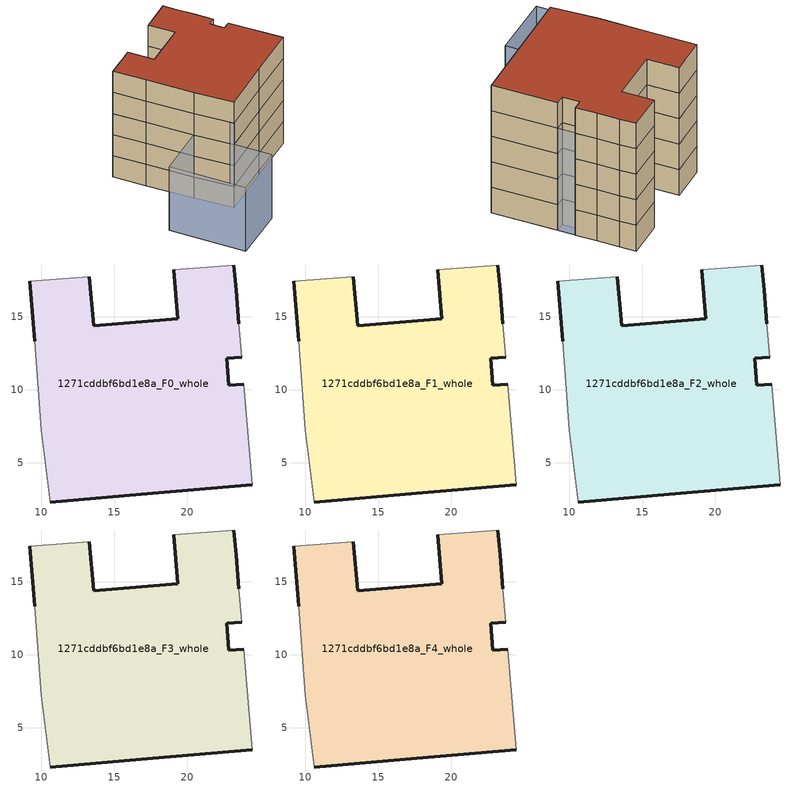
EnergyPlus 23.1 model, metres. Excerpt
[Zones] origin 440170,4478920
1271cddbf6bd1e8a_F0_whole
 floor ground (EU_floor_Construction): 23.21,18.56 23.36,16.82 23.55,14.53 23.74,12.24 22.73,12.16 22.85,10.31 23.89,10.39 24.45,3.49 17.64,2.92 10.61,2.32 10.02,7.24 9.56,13.34 9.23,17.46 13.31,17.76 13.59,14.41 19.36,14.86 19.08,18.25 z0
 wall outside (EU_wall_Construction): 23.89,10.39 22.85,10.31 22.73,12.16 23.74,12.24 / 23.55,14.53 23.36,16.82 23.21,18.56 / 19.08,18.25 19.36,14.86 13.59,14.41 13.31,17.76 / 9.23,17.46 9.56,13.34 / 10.61,2.32 17.64,2.92 24.45,3.49 z0:3
 wall adiabatic (EU_wall_Construction): 24.45,3.49 23.89,10.39 / 23.74,12.24 23.55,14.53 / 23.21,18.56 19.08,18.25 / 13.31,17.76 9.23,17.46 / 9.56,13.34 10.02,7.24 10.61,2.32 z0:3
1271cddbf6bd1e8a_F1_whole
 floor to 1271cddbf6bd1e8a_F0_whole (EU_floor_Construction): 23.21,18.56 23.36,16.82 23.55,14.53 23.74,12.24 22.73,12.16 22.85,10.31 23.89,10.39 24.45,3.49 17.64,2.92 10.61,2.32 10.02,7.24 9.56,13.34 9.23,17.46 13.31,17.76 13.59,14.41 19.36,14.86 19.08,18.25 z3
 wall outside (EU_wall_Construction): 23.89,10.39 22.85,10.31 22.73,12.16 23.74,12.24 / 23.55,14.53 23.36,16.82 23.21,18.56 / 19.08,18.25 19.36,14.86 13.59,14.41 13.31,17.76 / 9.23,17.46 9.56,13.34 / 10.61,2.32 17.64,2.92 24.45,3.49 z3:6
 wall adiabatic (EU_wall_Construction): 24.45,3.49 23.89,10.39 / 23.74,12.24 23.55,14.53 / 23.21,18.56 19.08,18.25 / 13.31,17.76 9.23,17.46 / 9.56,13.34 10.02,7.24 10.61,2.32 z3:6
1271cddbf6bd1e8a_F2_whole
 floor to 1271cddbf6bd1e8a_F1_whole (EU_floor_Construction): 23.21,18.56 23.36,16.82 23.55,14.53 23.74,12.24 22.73,12.16 22.85,10.31 23.89,10.39 24.45,3.49 17.64,2.92 10.61,2.32 10.02,7.24 9.56,13.34 9.23,17.46 13.31,17.76 13.59,14.41 19.36,14.86 19.08,18.25 z6
 wall outside (EU_wall_Construction): 23.89,10.39 22.85,10.31 22.73,12.16 23.74,12.24 / 23.55,14.53 23.36,16.82 23.21,18.56 / 19.08,18.25 19.36,14.86 13.59,14.41 13.31,17.76 / 9.23,17.46 9.56,13.34 / 10.61,2.32 17.64,2.92 24.45,3.49 z6:9
 wall adiabatic (EU_wall_Construction): 24.45,3.49 23.89,10.39 / 23.74,12.24 23.55,14.53 / 23.21,18.56 19.08,18.25 / 13.31,17.76 9.23,17.46 / 9.56,13.34 10.02,7.24 10.61,2.32 z6:9
1271cddbf6bd1e8a_F3_whole
 floor to 1271cddbf6bd1e8a_F2_whole (EU_floor_Construction): 23.21,18.56 23.36,16.82 23.55,14.53 23.74,12.24 22.73,12.16 22.85,10.31 23.89,10.39 24.45,3.49 17.64,2.92 10.61,2.32 10.02,7.24 9.56,13.34 9.23,17.46 13.31,17.76 13.59,14.41 19.36,14.86 19.08,18.25 z9
 wall outside (EU_wall_Construction): 23.89,10.39 22.85,10.31 22.73,12.16 23.74,12.24 / 23.55,14.53 23.36,16.82 23.21,18.56 / 19.08,18.25 19.36,14.86 13.59,14.41 13.31,17.76 / 9.23,17.46 9.56,13.34 / 10.61,2.32 17.64,2.92 24.45,3.49 z9:12
 wall adiabatic (EU_wall_Construction): 24.45,3.49 23.89,10.39 / 23.74,12.24 23.55,14.53 / 23.21,18.56 19.08,18.25 / 13.31,17.76 9.23,17.46 / 9.56,13.34 10.02,7.24 10.61,2.32 z9:12
1271cddbf6bd1e8a_F4_whole
 floor to 1271cddbf6bd1e8a_F3_whole (EU_floor_Construction): 23.21,18.56 23.36,16.82 23.55,14.53 23.74,12.24 22.73,12.16 22.85,10.31 23.89,10.39 24.45,3.49 17.64,2.92 10.61,2.32 10.02,7.24 9.56,13.34 9.23,17.46 13.31,17.76 13.59,14.41 19.36,14.86 19.08,18.25 z12
 wall outside (EU_wall_Construction): 23.89,10.39 22.85,10.31 22.73,12.16 23.74,12.24 / 23.55,14.53 23.36,16.82 23.21,18.56 / 19.08,18.25 19.36,14.86 13.59,14.41 13.31,17.76 / 9.23,17.46 9.56,13.34 / 10.61,2.32 17.64,2.92 24.45,3.49 z12:15
 wall adiabatic (EU_wall_Construction): 24.45,3.49 23.89,10.39 / 23.74,12.24 23.55,14.53 / 23.21,18.56 19.08,18.25 / 13.31,17.76 9.23,17.46 / 9.56,13.34 10.02,7.24 10.61,2.32 z12:15
 roof outside (EU_roof_Construction): 24.45,3.49 23.89,10.39 22.85,10.31 22.73,12.16 23.74,12.24 23.55,14.53 23.36,16.82 23.21,18.56 19.08,18.25 19.36,14.86 13.59,14.41 13.31,17.76 9.23,17.46 9.56,13.34 10.02,7.24 10.61,2.32 17.64,2.92 z15
shading: 10.27,7.26 10.93,-2.42 / 10.93,-2.42 3.85,-2.91 / 3.85,-2.91 3.18,6.77 / 3.18,6.77 10.27,7.26 z0:9; 9.56,13.34 10.57,2.25 / 24.45,3.48 23.55,14.53 z0:12
[Building]
EU S2 Campaign: North Axis=0; Terrain=City; Solar Distribution=FullExterior
[Site:Location]
Madrid: Latitude=40.5; Longitude=-3.5; Time Zone=1; Elevation=609
[SizingPeriod:WeatherFileDays]
AnnualSizingPeriod: Begin Month=1; Begin Day of Month=1; End Month=12; End Day of Month=31; Day of Week for Start Day=Monday; Use Weather File Daylight Saving Period=No; Use Weather File Rain and Snow Indicators=No
[MATERIAL]
EU_InternalMass_Material: Roughness=MediumRough; Thickness=0.1; Conductivity=1; Density=1800; Specific Heat=900; Thermal Absorptance=0.9; Solar Absorptance=0.7; Visible Absorptance=0.7
[MATERIAL:NOMASS] Roughness=MediumRough; Thermal Absorptance=0.9; Solar Absorptance=0.7; Visible Absorptance=0.7
Name | Thermal Resistance
EU_wall_NoMass | 0.609216
EU_roof_NoMass | 0.513268
EU_floor_NoMass | 0.568163
[CONSTRUCTION]
EU_wall_Construction: EU_wall_NoMass
EU_roof_Construction: EU_roof_NoMass
EU_floor_Construction: EU_floor_NoMass
EU_InternalMass_Construction: EU_InternalMass_Material
[ZONE] Type=1; Multiplier=1; Ceiling Height=autocalculate; Volume=573.594; Floor Area=autocalculate; Part of Total Floor Area=Yes
1271cddbf6bd1e8a_F0_whole; 1271cddbf6bd1e8a_F1_whole; 1271cddbf6bd1e8a_F2_whole; 1271cddbf6bd1e8a_F3_whole; 1271cddbf6bd1e8a_F4_whole
[INTERNALMASS] Construction=EU_InternalMass_Construction; Surface Area=177.292
Name | Zone or ZoneList
1271cddbf6bd1e8a_F0_whole_EU_InternalMass | 1271cddbf6bd1e8a_F0_whole
1271cddbf6bd1e8a_F1_whole_EU_InternalMass | 1271cddbf6bd1e8a_F1_whole
1271cddbf6bd1e8a_F2_whole_EU_InternalMass | 1271cddbf6bd1e8a_F2_whole
1271cddbf6bd1e8a_F3_whole_EU_InternalMass | 1271cddbf6bd1e8a_F3_whole
1271cddbf6bd1e8a_F4_whole_EU_InternalMass | 1271cddbf6bd1e8a_F4_whole
[OTHEREQUIPMENT] Fuel Type=Electricity; Design Level Calculation Method=Watts/Area; Power per Zone Floor Area=1; Fraction Latent=0; Fraction Radiant=0; Fraction Lost=0; Carbon Dioxide Generation Rate=0; EndUse Subcategory=EU_Step8_InternalGains
Name | Zone or ZoneList or Space or SpaceList | Schedule
EU_Step8_InternalGain_1271cddbf6bd1e8a_F0_whole_f000 | 1271cddbf6bd1e8a_F0_whole | EU_Step8_GainSchedule_1271cddbf6bd1e8a_F0_whole_f000
EU_Step8_InternalGain_1271cddbf6bd1e8a_F1_whole_f000 | 1271cddbf6bd1e8a_F1_whole | EU_Step8_GainSchedule_1271cddbf6bd1e8a_F1_whole_f000
EU_Step8_InternalGain_1271cddbf6bd1e8a_F2_whole_f000 | 1271cddbf6bd1e8a_F2_whole | EU_Step8_GainSchedule_1271cddbf6bd1e8a_F2_whole_f000
EU_Step8_InternalGain_1271cddbf6bd1e8a_F3_whole_f000 | 1271cddbf6bd1e8a_F3_whole | EU_Step8_GainSchedule_1271cddbf6bd1e8a_F3_whole_f000
EU_Step8_InternalGain_1271cddbf6bd1e8a_F4_whole_f000 | 1271cddbf6bd1e8a_F4_whole | EU_Step8_GainSchedule_1271cddbf6bd1e8a_F4_whole_f000
[ZONEVENTILATION:DESIGNFLOWRATE] Schedule=EU_AlwaysOn; Design Flow Rate Calculation Method=AirChanges/Hour; Air Changes per Hour=0.752966; Ventilation Type=Natural; Fan Pressure Rise=0; Fan Total Efficiency=1; Constant Term Coefficient=1; Temperature Term Coefficient=0; Velocity Term Coefficient=0; Velocity Squared Term Coefficient=0; Minimum Indoor Temperature=-100; Maximum Indoor Temperature=100; Delta Temperature=-100; Minimum Outdoor Temperature=-100; Maximum Outdoor Temperature=100; Maximum Wind Speed=40
Name | Zone or ZoneList or Space or SpaceList
EU_ConstantAir_1271cddbf6bd1e8a_F0_whole | 1271cddbf6bd1e8a_F0_whole
EU_ConstantAir_1271cddbf6bd1e8a_F1_whole | 1271cddbf6bd1e8a_F1_whole
EU_ConstantAir_1271cddbf6bd1e8a_F2_whole | 1271cddbf6bd1e8a_F2_whole
EU_ConstantAir_1271cddbf6bd1e8a_F3_whole | 1271cddbf6bd1e8a_F3_whole
EU_ConstantAir_1271cddbf6bd1e8a_F4_whole | 1271cddbf6bd1e8a_F4_whole
[HVACTEMPLATE:THERMOSTAT] Constant Heating Setpoint=20; Constant Cooling Setpoint=50
EU_HeatOnly_1271cddbf6bd1e8a_F0_whole; EU_HeatOnly_1271cddbf6bd1e8a_F1_whole; EU_HeatOnly_1271cddbf6bd1e8a_F2_whole; EU_HeatOnly_1271cddbf6bd1e8a_F3_whole; EU_HeatOnly_1271cddbf6bd1e8a_F4_whole
[HVACTEMPLATE:ZONE:IDEALLOADSAIRSYSTEM] System Availability Schedule=EU_AlwaysOn; Maximum Heating Supply Air Temperature=50; Minimum Cooling Supply Air Temperature=13; Maximum Heating Supply Air Humidity Ratio=0.0156; Minimum Cooling Supply Air Humidity Ratio=0.0077; Heating Limit=NoLimit; Cooling Limit=NoLimit; Heating Availability Schedule=EU_AlwaysOn; Cooling Availability Schedule=EU_CoolingOff; Dehumidification Control Type=ConstantSensibleHeatRatio; Cooling Sensible Heat Ratio=0.7; Dehumidification Setpoint=60; Humidification Control Type=None; Humidification Setpoint=30; Outdoor Air Method=None; Outdoor Air Flow Rate per Person=0.00944; Outdoor Air Flow Rate per Zone Floor Area=0; Outdoor Air Flow Rate per Zone=0; Demand Controlled Ventilation Type=None; Outdoor Air Economizer Type=NoEconomizer; Heat Recovery Type=None; Sensible Heat Recovery Effectiveness=0.7; Latent Heat Recovery Effectiveness=0.65
Name | Template Thermostat
1271cddbf6bd1e8a_F0_whole | EU_HeatOnly_1271cddbf6bd1e8a_F0_whole
1271cddbf6bd1e8a_F1_whole | EU_HeatOnly_1271cddbf6bd1e8a_F1_whole
1271cddbf6bd1e8a_F2_whole | EU_HeatOnly_1271cddbf6bd1e8a_F2_whole
1271cddbf6bd1e8a_F3_whole | EU_HeatOnly_1271cddbf6bd1e8a_F3_whole
1271cddbf6bd1e8a_F4_whole | EU_HeatOnly_1271cddbf6bd1e8a_F4_whole
[SIZING:ZONE] Zone Cooling Design Supply Air Temperature Input Method=SupplyAirTemperature; Zone Cooling Design Supply Air Temperature=13; Zone Heating Design Supply Air Temperature Input Method=SupplyAirTemperature; Zone Heating Design Supply Air Temperature=50; Zone Cooling Design Supply Air Humidity Ratio=0.008; Zone Heating Design Supply Air Humidity Ratio=0.008; Cooling Design Air Flow Method=DesignDay; Cooling Design Air Flow Rate=0; Cooling Minimum Air Flow per Zone Floor Area=0.000762; Cooling Minimum Air Flow=0; Cooling Minimum Air Flow Fraction=0.2; Heating Design Air Flow Method=DesignDay; Heating Design Air Flow Rate=0; Heating Maximum Air Flow per Zone Floor Area=0.002032; Heating Maximum Air Flow=0.141576; Heating Maximum Air Flow Fraction=0.3; Account for Dedicated Outdoor Air System=No; Dedicated Outdoor Air System Control Strategy=NeutralSupplyAir; Dedicated Outdoor Air Low Setpoint Temperature for Design=autosize; Dedicated Outdoor Air High Setpoint Temperature for Design=autosize; Zone Load Sizing Method=Sensible Load Only No Latent Load; Zone Latent Cooling Design Supply Air Humidity Ratio Input Method=HumidityRatioDifference; Zone Cooling Design Supply Air Humidity Ratio Difference=0.005; Zone Latent Heating Design Supply Air Humidity Ratio Input Method=HumidityRatioDifference; Zone Humidification Design Supply Air Humidity Ratio Difference=0.005
1271cddbf6bd1e8a_F0_whole; 1271cddbf6bd1e8a_F1_whole; 1271cddbf6bd1e8a_F2_whole; 1271cddbf6bd1e8a_F3_whole; 1271cddbf6bd1e8a_F4_whole
[SCHEDULE:CONSTANT]
Name | Hourly Value
EU_AlwaysOn | 1
EU_CoolingOff | 0
[SCHEDULE:FILE] Column Number=1; Rows to Skip at Top=0; Number of Hours of Data=8760; Column Separator=Comma; Interpolate to Timestep=No; Minutes per Item=60; Adjust Schedule for Daylight Savings=Yes
Name | File
EU_Step8_GainSchedule_1271cddbf6bd1e8a_F0_whole_f000 | ../../schedules/1271cddbf6bd1e8a/1271cddbf6bd1e8a_F0_whole_f000_gain.csv
EU_Step8_GainSchedule_1271cddbf6bd1e8a_F1_whole_f000 | ../../schedules/1271cddbf6bd1e8a/1271cddbf6bd1e8a_F1_whole_f000_gain.csv
EU_Step8_GainSchedule_1271cddbf6bd1e8a_F2_whole_f000 | ../../schedules/1271cddbf6bd1e8a/1271cddbf6bd1e8a_F2_whole_f000_gain.csv
EU_Step8_GainSchedule_1271cddbf6bd1e8a_F3_whole_f000 | ../../schedules/1271cddbf6bd1e8a/1271cddbf6bd1e8a_F3_whole_f000_gain.csv
EU_Step8_GainSchedule_1271cddbf6bd1e8a_F4_whole_f000 | ../../schedules/1271cddbf6bd1e8a/1271cddbf6bd1e8a_F4_whole_f000_gain.csv
